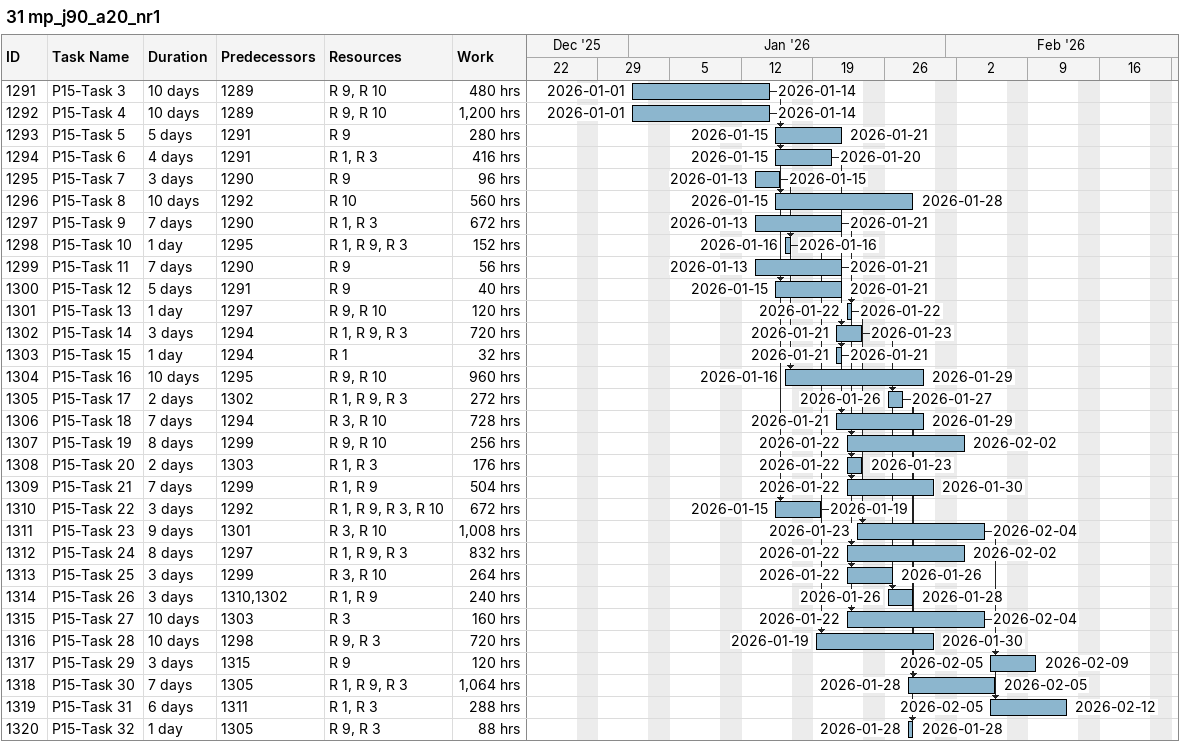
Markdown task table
31 mp_j90_a20_nr1

| ID | Task | Duration | Start | Finish | Predecessors | Resources | Work (h) |
|---|---|---|---|---|---|---|---|
| 1291 | P15-Task 3 | 10d | 2026-01-01 | 2026-01-14 | 1289 | R 9, R 10 | 480 |
| 1292 | P15-Task 4 | 10d | 2026-01-01 | 2026-01-14 | 1289 | R 9, R 10 | 1200 |
| 1293 | P15-Task 5 | 5d | 2026-01-15 | 2026-01-21 | 1291 | R 9 | 280 |
| 1294 | P15-Task 6 | 4d | 2026-01-15 | 2026-01-20 | 1291 | R 1, R 3 | 416 |
| 1295 | P15-Task 7 | 3d | 2026-01-13 | 2026-01-15 | 1290 | R 9 | 96 |
| 1296 | P15-Task 8 | 10d | 2026-01-15 | 2026-01-28 | 1292 | R 10 | 560 |
| 1297 | P15-Task 9 | 7d | 2026-01-13 | 2026-01-21 | 1290 | R 1, R 3 | 672 |
| 1298 | P15-Task 10 | 1d | 2026-01-16 | 2026-01-16 | 1295 | R 1, R 9, R 3 | 152 |
| 1299 | P15-Task 11 | 7d | 2026-01-13 | 2026-01-21 | 1290 | R 9 | 56 |
| 1300 | P15-Task 12 | 5d | 2026-01-15 | 2026-01-21 | 1291 | R 9 | 40 |
| 1301 | P15-Task 13 | 1d | 2026-01-22 | 2026-01-22 | 1297 | R 9, R 10 | 120 |
| 1302 | P15-Task 14 | 3d | 2026-01-21 | 2026-01-23 | 1294 | R 1, R 9, R 3 | 720 |
| 1303 | P15-Task 15 | 1d | 2026-01-21 | 2026-01-21 | 1294 | R 1 | 32 |
| 1304 | P15-Task 16 | 10d | 2026-01-16 | 2026-01-29 | 1295 | R 9, R 10 | 960 |
| 1305 | P15-Task 17 | 2d | 2026-01-26 | 2026-01-27 | 1302 | R 1, R 9, R 3 | 272 |
| 1306 | P15-Task 18 | 7d | 2026-01-21 | 2026-01-29 | 1294 | R 3, R 10 | 728 |
| 1307 | P15-Task 19 | 8d | 2026-01-22 | 2026-02-02 | 1299 | R 9, R 10 | 256 |
| 1308 | P15-Task 20 | 2d | 2026-01-22 | 2026-01-23 | 1303 | R 1, R 3 | 176 |
| 1309 | P15-Task 21 | 7d | 2026-01-22 | 2026-01-30 | 1299 | R 1, R 9 | 504 |
| 1310 | P15-Task 22 | 3d | 2026-01-15 | 2026-01-19 | 1292 | R 1, R 9, R 3, R 10 | 672 |
| 1311 | P15-Task 23 | 9d | 2026-01-23 | 2026-02-04 | 1301 | R 3, R 10 | 1008 |
| 1312 | P15-Task 24 | 8d | 2026-01-22 | 2026-02-02 | 1297 | R 1, R 9, R 3 | 832 |
| 1313 | P15-Task 25 | 3d | 2026-01-22 | 2026-01-26 | 1299 | R 3, R 10 | 264 |
| 1314 | P15-Task 26 | 3d | 2026-01-26 | 2026-01-28 | 1310, 1302 | R 1, R 9 | 240 |
| 1315 | P15-Task 27 | 10d | 2026-01-22 | 2026-02-04 | 1303 | R 3 | 160 |
| 1316 | P15-Task 28 | 10d | 2026-01-19 | 2026-01-30 | 1298 | R 9, R 3 | 720 |
| 1317 | P15-Task 29 | 3d | 2026-02-05 | 2026-02-09 | 1315 | R 9 | 120 |
| 1318 | P15-Task 30 | 7d | 2026-01-28 | 2026-02-05 | 1305 | R 1, R 9, R 3 | 1064 |
| 1319 | P15-Task 31 | 6d | 2026-02-05 | 2026-02-12 | 1311 | R 1, R 3 | 288 |
| 1320 | P15-Task 32 | 1d | 2026-01-28 | 2026-01-28 | 1305 | R 9, R 3 | 88 |
